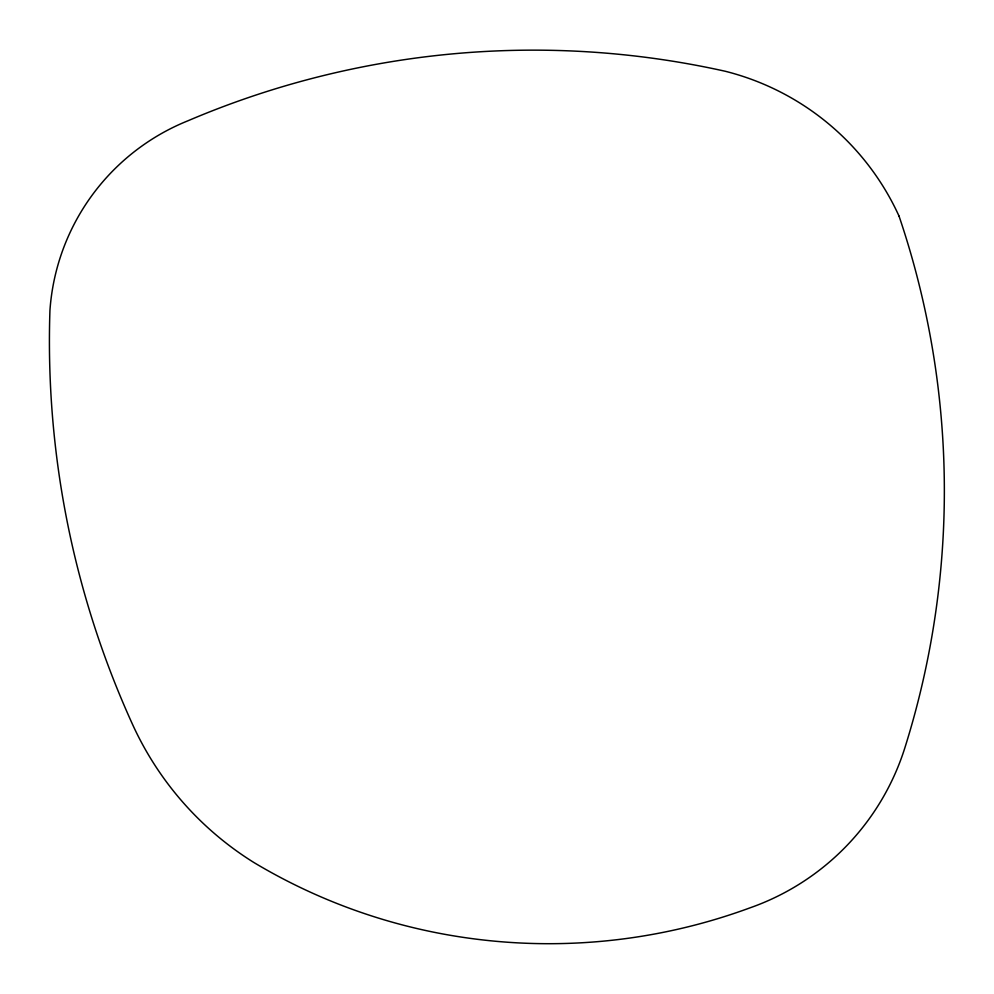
<?xml version="1.0" encoding="UTF-8"?>
<svg xmlns="http://www.w3.org/2000/svg" width="994" height="994" viewBox="0 0 994 994"><rect width="100%" height="100%" fill="white"/><g stroke="black" fill="none" stroke-linecap="round" stroke-linejoin="round"><path stroke-width="1.49" d="M899.048 216.133A260.95 260.95 0 0 0 725.235 71.257A880.796 880.796 0 0 0 187.928 120.796A220.979 220.979 0 0 0 49.936 310.463A924.557 924.557 0 0 0 132.45 724.204A318.105 318.105 0 0 0 254.029 862.593A570.196 570.196 0 0 0 452.692 935.702A582.161 582.161 0 0 0 749.799 907.92A248.848 248.848 0 0 0 904.875 747.786A855.71 855.71 0 0 0 899.048 216.133"/></g></svg>
